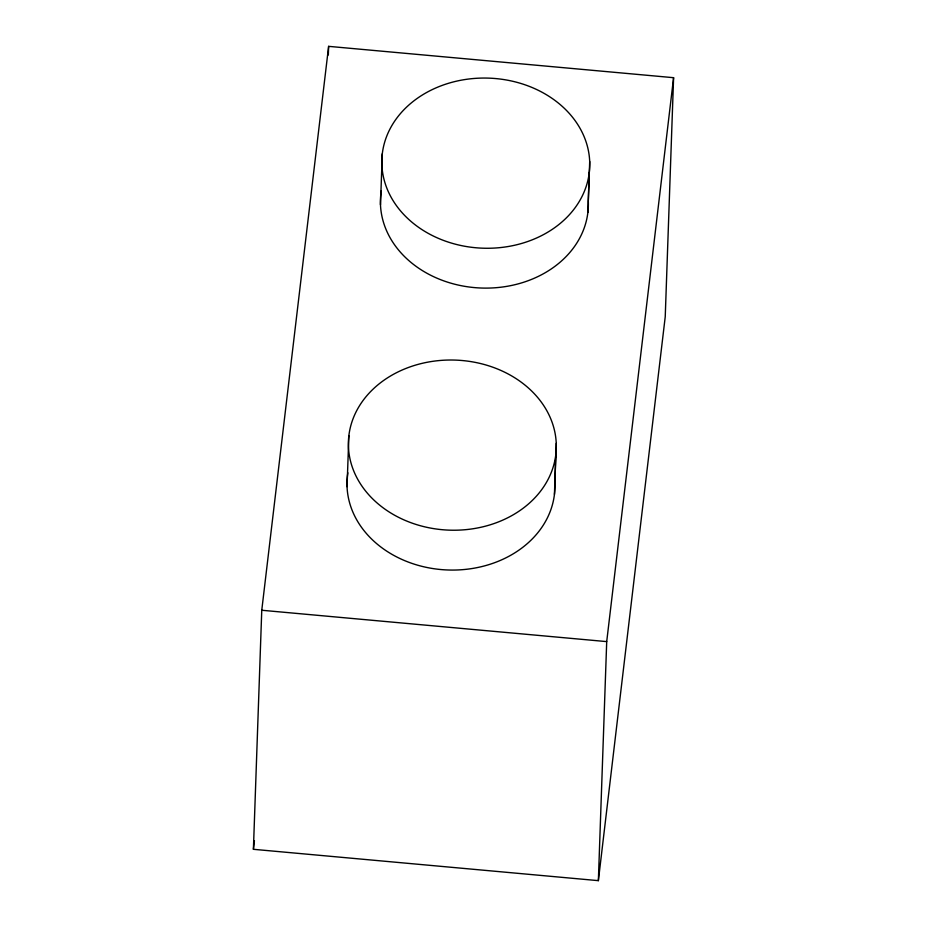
<?xml version="1.0" encoding="UTF-8"?>
<svg xmlns="http://www.w3.org/2000/svg" width="927" height="927" viewBox="0 0 927 927"><rect width="100%" height="100%" fill="white"/><g stroke="black" fill="none" stroke-linecap="round" stroke-linejoin="round"><path stroke-width="1.39" d="M253.407 849.306L261.762 610.256L328.633 46.35L673.593 77.694L665.238 316.744L598.367 880.65L253.407 849.306L254.427 840.696M328.332 54.994L328.633 46.35M347.046 486.675L348.853 435.713M380.476 204.716L382.295 153.755M554.439 494.358L555.829 454.52A103.998 85.087 2 0 0 409.294 367.162A103.998 85.087 2 0 0 391.912 513.674A103.998 85.087 2 0 0 555.829 454.52M556.258 443.396L554.867 483.245A103.998 85.087 2 0 1 446.014 569.908A103.998 85.087 2 0 1 347.845 472.793M587.88 212.41L589.271 172.561A103.998 85.087 2 0 0 442.724 85.203A103.998 85.087 2 0 0 425.354 231.715A103.998 85.087 2 0 0 589.271 172.561M589.699 161.449L588.309 201.286A103.998 85.087 2 0 1 479.456 287.949A103.998 85.087 2 0 1 381.287 190.835M598.367 880.65L606.71 641.611L673.593 77.694M261.762 610.256L606.71 641.611"/></g></svg>
